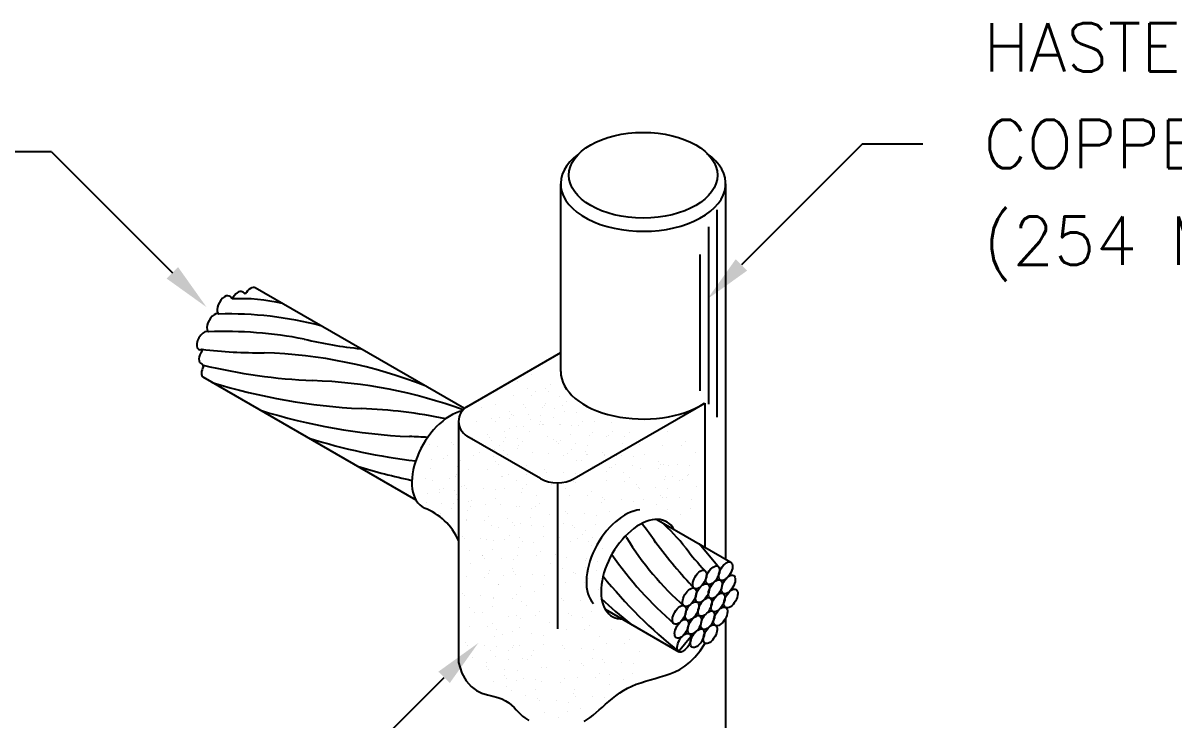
# Model space of a CAD drawing. Header units: millimetres. Extents: x 4236 to 4463, y 1839 to 1973.
# Drawn here: x 4394 to 4396.675, y 1858.188 to 1859.809 of the extents above; entities that cross this region are included whole.
import ezdxf
from ezdxf.enums import TextEntityAlignment as Align

# ---------------------------------------------------------------- set-up
doc = ezdxf.new("R2010")
doc.units = ezdxf.units.MM
for name, color, linetype in [('C01', 1, 'Continuous'), ('C02', 42, 'Continuous'), ('C03', 7, 'Continuous')]:
    doc.layers.add(name, color=color, linetype=linetype)
doc.styles.add('80CL', font='romans.shx', dxfattribs={"height": 2})

msp = doc.modelspace()

# ---------------------------------------------------------------- linework, layer by layer
at = {"layer": 'C01'}
for p, q in [((4395.6131, 1858.8922), (4395.6131, 1859.3747)), ((4395.5934, 1858.9229), (4395.5934, 1859.3348)), ((4395.5737, 1858.9535), (4395.5737, 1859.2708)), ((4395.6147, 1858.5456), (4395.5711, 1858.5975))]:
    msp.add_line(p, q, dxfattribs=at)
for centre, radius, start, end in [((4394.5072, 1858.7551), 0.4127, 76.6561, 93.0104), ((4394.476, 1858.2684), 0.8641, 75.5148, 91.4163), ((4394.4706, 1858.146), 0.9456, 78.8772, 92.4028), ((4394.8831, 1860.0255), 0.979, 256.4091, 264.2355), ((4394.5494, 1860.168), 1.1258, 263.1709, 270.5459), ((4394.5253, 1857.928), 1.1148, 68.4803, 88.2103), ((4394.7378, 1860.3583), 1.3825, 256.6399, 267.3042), ((4394.8503, 1860.2933), 1.3825, 252.6958, 267.3042), ((4394.6379, 1857.863), 1.1148, 69.8266, 88.2103), ((4394.9629, 1860.2283), 1.3825, 252.6958, 267.3042), ((4394.7505, 1857.798), 1.1148, 78.0118, 88.2103), ((4395.0755, 1860.1633), 1.3825, 252.6958, 263.2242), ((4394.8631, 1857.733), 1.1148, 86.0408, 88.2103), ((4395.1881, 1860.0983), 1.3825, 252.6958, 258.1274), ((4394.87, 1858.1873), 0.7291, 34.5242, 38.8612), ((4395.1724, 1858.2959), 0.4698, 38.4865, 48.8227), ((4394.8997, 1858.327), 0.578, 29.5979, 30.0044), ((4395.9983, 1858.9764), 0.6983, 211.4044, 228.5956), ((4396.4602, 1859.3401), 1.2354, 216.7715, 223.2285), ((4396.0054, 1858.9339), 0.5796, 216.6069, 223.3931), ((4396.086, 1859.0739), 0.8756, 214.8967, 229.117), ((4396.2177, 1859.2197), 1.1148, 218.7128, 231.5197), ((4396.1051, 1859.2847), 1.1148, 226.9146, 231.5197)]:
    msp.add_arc(centre, radius, start, end, dxfattribs=at)
at = {"layer": 'C02'}
for p, q in [((4395.9506, 1859.5277), (4395.6694, 1859.2465)), ((4395.9506, 1859.5277), (4396.0913, 1859.5277)), ((4394.0655, 1859.5092), (4393.9249, 1859.5092)), ((4394.0655, 1859.5092), (4394.3467, 1859.228)), ((4395.2493, 1858.9987), (4395.2493, 1859.4353)), ((4395.6328, 1858.5619), (4395.6328, 1859.4353)), ((4395.0255, 1858.9125), (4394.5392, 1859.1933)), ((4395.0315, 1858.9167), (4395.2493, 1859.0425)), ((4395.1825, 1858.9913), (4395.1825, 1858.9913)), ((4394.9132, 1858.6997), (4394.4185, 1858.9852)), ((4395.1494, 1858.9748), (4395.1494, 1858.9748)), ((4395.2246, 1858.9677), (4395.2246, 1858.9677)), ((4395.1391, 1858.9425), (4395.1391, 1858.9425)), ((4395.1721, 1858.959), (4395.1721, 1858.959)), ((4395.1816, 1858.942), (4395.1816, 1858.942)), ((4395.1915, 1858.9511), (4395.1915, 1858.9511)), ((4395.2147, 1858.9586), (4395.2147, 1858.9586)), ((4395.2218, 1858.952), (4395.2218, 1858.952)), ((4395.2474, 1858.9415), (4395.2474, 1858.9415)), ((4395.0647, 1858.9148), (4395.0647, 1858.9148)), ((4395.0977, 1858.921), (4395.0977, 1858.921)), ((4395.1629, 1858.9214), (4395.1629, 1858.9214)), ((4395.1678, 1858.9156), (4395.1678, 1858.9156)), ((4395.2067, 1858.9156), (4395.2067, 1858.9156)), ((4395.2114, 1858.9198), (4395.2114, 1858.9198)), ((4395.2143, 1858.925), (4395.2143, 1858.925)), ((4395.2347, 1858.9119), (4395.2347, 1858.9119)), ((4395.2539, 1858.9193), (4395.2539, 1858.9193)), ((4395.2639, 1858.9284), (4395.2639, 1858.9284)), ((4395.2809, 1858.75), (4395.5846, 1858.9253)), ((4395.5846, 1858.9253), (4395.5846, 1858.5897)), ((4395.0118, 1858.8826), (4395.0118, 1858.3215)), ((4395.0543, 1858.8825), (4395.0543, 1858.8825)), ((4395.0874, 1858.8888), (4395.0874, 1858.8888)), ((4395.0968, 1858.8821), (4395.0968, 1858.8821)), ((4395.1067, 1858.8912), (4395.1067, 1858.8912)), ((4395.1298, 1858.9048), (4395.1298, 1858.9048)), ((4395.1299, 1858.8883), (4395.1299, 1858.8883)), ((4395.1347, 1858.8991), (4395.1347, 1858.8991)), ((4395.1398, 1858.8974), (4395.1398, 1858.8974)), ((4395.1736, 1858.8991), (4395.1736, 1858.8991)), ((4395.1791, 1858.8876), (4395.1791, 1858.8876)), ((4395.2016, 1858.8954), (4395.2016, 1858.8954)), ((4395.2022, 1858.8821), (4395.2022, 1858.8821)), ((4395.2331, 1858.8908), (4395.2331, 1858.8908)), ((4395.259, 1858.9066), (4395.259, 1858.9066)), ((4395.2867, 1858.9022), (4395.2867, 1858.9022)), ((4395.3011, 1858.8829), (4395.3011, 1858.8829)), ((4395.3272, 1858.8817), (4395.3272, 1858.8817)), ((4395.1184, 1858.859), (4395.1184, 1858.859)), ((4395.1296, 1858.865), (4395.1296, 1858.865)), ((4395.146, 1858.871), (4395.146, 1858.871)), ((4395.1627, 1858.8712), (4395.1627, 1858.8712)), ((4395.1773, 1858.8598), (4395.1773, 1858.8598)), ((4395.2, 1858.8742), (4395.2, 1858.8742)), ((4395.2071, 1858.8764), (4395.2071, 1858.8764)), ((4395.2104, 1858.8763), (4395.2104, 1858.8763)), ((4395.246, 1858.8763), (4395.246, 1858.8763)), ((4395.2486, 1858.8743), (4395.2486, 1858.8743)), ((4395.274, 1858.8727), (4395.274, 1858.8727)), ((4395.2912, 1858.8738), (4395.2912, 1858.8738)), ((4395.3239, 1858.8567), (4395.3239, 1858.8567)), ((4395.3665, 1858.8797), (4395.3665, 1858.8797)), ((4395.3693, 1858.8581), (4395.3693, 1858.8581)), ((4395.4086, 1858.856), (4395.4086, 1858.856)), ((4395.4967, 1858.859), (4395.4967, 1858.859)), ((4394.9447, 1858.828), (4394.9447, 1858.828)), ((4394.9954, 1858.8346), (4394.9954, 1858.8346)), ((4395.0004, 1858.8288), (4395.0004, 1858.8288)), ((4395.014, 1858.8329), (4395.014, 1858.8329)), ((4395.2022, 1858.75), (4395.0315, 1858.8485)), ((4395.0451, 1858.8449), (4395.0451, 1858.8449)), ((4395.05, 1858.8391), (4395.05, 1858.8391)), ((4395.0781, 1858.8511), (4395.0781, 1858.8511)), ((4395.0831, 1858.8453), (4395.0831, 1858.8453)), ((4395.0888, 1858.8391), (4395.0888, 1858.8391)), ((4395.1169, 1858.8354), (4395.1169, 1858.8354)), ((4395.1219, 1858.8453), (4395.1219, 1858.8453)), ((4395.1499, 1858.8416), (4395.1499, 1858.8416)), ((4395.1605, 1858.8353), (4395.1605, 1858.8353)), ((4395.2184, 1858.8483), (4395.2184, 1858.8483)), ((4395.2321, 1858.8404), (4395.2321, 1858.8404)), ((4395.2394, 1858.8366), (4395.2394, 1858.8366)), ((4395.2443, 1858.8309), (4395.2443, 1858.8309)), ((4395.2497, 1858.837), (4395.2497, 1858.837)), ((4395.2724, 1858.8515), (4395.2724, 1858.8515)), ((4395.2832, 1858.8309), (4395.2832, 1858.8309)), ((4395.3169, 1858.8495), (4395.3169, 1858.8495)), ((4395.3561, 1858.8474), (4395.3561, 1858.8474)), ((4395.3594, 1858.849), (4395.3594, 1858.849)), ((4395.3921, 1858.8319), (4395.3921, 1858.8319)), ((4395.3987, 1858.8469), (4395.3987, 1858.8469)), ((4395.4314, 1858.8299), (4395.4314, 1858.8299)), ((4395.5388, 1858.8353), (4395.5388, 1858.8353)), ((4394.9621, 1858.8237), (4394.9621, 1858.8237)), ((4394.9868, 1858.8043), (4394.9868, 1858.8043)), ((4395.0116, 1858.8008), (4395.0116, 1858.8008)), ((4395.046, 1858.8032), (4395.046, 1858.8032)), ((4395.0613, 1858.8111), (4395.0613, 1858.8111)), ((4395.0943, 1858.8173), (4395.0943, 1858.8173)), ((4395.1081, 1858.8267), (4395.1081, 1858.8267)), ((4395.1153, 1858.8143), (4395.1153, 1858.8143)), ((4395.1256, 1858.806), (4395.1256, 1858.806)), ((4395.1483, 1858.8205), (4395.1483, 1858.8205)), ((4395.1506, 1858.8262), (4395.1506, 1858.8262)), ((4395.1833, 1858.8092), (4395.1833, 1858.8092)), ((4395.2218, 1858.8081), (4395.2218, 1858.8081)), ((4395.2556, 1858.8028), (4395.2556, 1858.8028)), ((4395.2643, 1858.8076), (4395.2643, 1858.8076)), ((4395.2742, 1858.8167), (4395.2742, 1858.8167)), ((4395.3076, 1858.8118), (4395.3076, 1858.8118)), ((4395.3096, 1858.806), (4395.3096, 1858.806)), ((4395.3112, 1858.8272), (4395.3112, 1858.8272)), ((4395.3125, 1858.8061), (4395.3125, 1858.8061)), ((4395.3469, 1858.8097), (4395.3469, 1858.8097)), ((4395.3514, 1858.8061), (4395.3514, 1858.8061)), ((4395.3518, 1858.804), (4395.3518, 1858.804)), ((4395.3794, 1858.8024), (4395.3794, 1858.8024)), ((4395.3907, 1858.804), (4395.3907, 1858.804)), ((4395.4451, 1858.8053), (4395.4451, 1858.8053)), ((4395.4864, 1858.8267), (4395.4864, 1858.8267)), ((4395.5289, 1858.8262), (4395.5289, 1858.8262)), ((4395.5617, 1858.8092), (4395.5617, 1858.8092)), ((4394.9494, 1858.7941), (4394.9494, 1858.7941)), ((4394.9769, 1858.7952), (4394.9769, 1858.7952)), ((4395.0097, 1858.7782), (4395.0097, 1858.7782)), ((4395.0171, 1858.7908), (4395.0171, 1858.7908)), ((4395.0926, 1858.7998), (4395.0926, 1858.7998)), ((4395.0988, 1858.7891), (4395.0988, 1858.7891)), ((4395.1037, 1858.7833), (4395.1037, 1858.7833)), ((4395.1426, 1858.7833), (4395.1426, 1858.7833)), ((4395.1706, 1858.7796), (4395.1706, 1858.7796)), ((4395.2869, 1858.7915), (4395.2869, 1858.7915)), ((4395.297, 1858.7906), (4395.297, 1858.7906)), ((4395.3238, 1858.778), (4395.3238, 1858.778)), ((4395.3631, 1858.7759), (4395.3631, 1858.7759)), ((4395.3665, 1858.7763), (4395.3665, 1858.7763)), ((4395.3778, 1858.7812), (4395.3778, 1858.7812)), ((4395.4171, 1858.7791), (4395.4171, 1858.7791)), ((4395.4187, 1858.8003), (4395.4187, 1858.8003)), ((4395.4771, 1858.7891), (4395.4771, 1858.7891)), ((4395.4821, 1858.7833), (4395.4821, 1858.7833)), ((4395.4871, 1858.7816), (4395.4871, 1858.7816)), ((4395.5009, 1858.7804), (4395.5009, 1858.7804)), ((4395.5209, 1858.7833), (4395.5209, 1858.7833)), ((4395.5489, 1858.7796), (4395.5489, 1858.7796)), ((4394.9344, 1858.7494), (4394.9344, 1858.7494)), ((4394.9478, 1858.7729), (4394.9478, 1858.7729)), ((4394.99, 1858.7502), (4394.99, 1858.7502)), ((4395.0037, 1858.7543), (4395.0037, 1858.7543)), ((4395.0068, 1858.7585), (4395.0068, 1858.7585)), ((4395.0357, 1858.7709), (4395.0357, 1858.7709)), ((4395.0782, 1858.7704), (4395.0782, 1858.7704)), ((4395.111, 1858.7534), (4395.111, 1858.7534)), ((4395.115, 1858.7553), (4395.115, 1858.7553)), ((4395.1287, 1858.7598), (4395.1287, 1858.7598)), ((4395.169, 1858.7584), (4395.169, 1858.7584)), ((4395.2125, 1858.7705), (4395.2125, 1858.7705)), ((4395.2174, 1858.7647), (4395.2174, 1858.7647)), ((4395.2563, 1858.7647), (4395.2563, 1858.7647)), ((4395.2843, 1858.761), (4395.2843, 1858.761)), ((4395.3551, 1858.7667), (4395.3551, 1858.7667)), ((4395.3944, 1858.7647), (4395.3944, 1858.7647)), ((4395.4086, 1858.7526), (4395.4086, 1858.7526)), ((4395.4347, 1858.773), (4395.4347, 1858.773)), ((4395.4772, 1858.7725), (4395.4772, 1858.7725)), ((4395.4905, 1858.7482), (4395.4905, 1858.7482)), ((4395.4933, 1858.7553), (4395.4933, 1858.7553)), ((4395.51, 1858.7554), (4395.51, 1858.7554)), ((4395.533, 1858.7477), (4395.533, 1858.7477)), ((4395.543, 1858.7568), (4395.543, 1858.7568)), ((4395.5473, 1858.7584), (4395.5473, 1858.7584)), ((4394.9518, 1858.7451), (4394.9518, 1858.7451)), ((4394.9675, 1858.7246), (4394.9675, 1858.7246)), ((4394.9765, 1858.7258), (4394.9765, 1858.7258)), ((4395.0013, 1858.7222), (4395.0013, 1858.7222)), ((4395.0182, 1858.7312), (4395.0182, 1858.7312)), ((4395.0265, 1858.7333), (4395.0265, 1858.7333)), ((4395.0314, 1858.7275), (4395.0314, 1858.7275)), ((4395.0702, 1858.7275), (4395.0702, 1858.7275)), ((4395.0982, 1858.7238), (4395.0982, 1858.7238)), ((4395.1184, 1858.7275), (4395.1184, 1858.7275)), ((4395.1463, 1858.744), (4395.1463, 1858.744)), ((4395.1609, 1858.727), (4395.1609, 1858.727)), ((4395.1708, 1858.7361), (4395.1708, 1858.7361)), ((4395.2287, 1858.7367), (4395.2287, 1858.7367)), ((4395.2415, 1858.7394), (4395.2415, 1858.3999)), ((4395.26, 1858.7254), (4395.26, 1858.7254)), ((4395.2797, 1858.7432), (4395.2797, 1858.7432)), ((4395.2827, 1858.7398), (4395.2827, 1858.7398)), ((4395.3561, 1858.744), (4395.3561, 1858.744)), ((4395.3987, 1858.7435), (4395.3987, 1858.7435)), ((4395.4255, 1858.7353), (4395.4255, 1858.7353)), ((4395.4304, 1858.7296), (4395.4304, 1858.7296)), ((4395.4314, 1858.7265), (4395.4314, 1858.7265)), ((4395.4692, 1858.7296), (4395.4692, 1858.7296)), ((4395.4973, 1858.7259), (4395.4973, 1858.7259)), ((4395.5246, 1858.744), (4395.5246, 1858.744)), ((4395.5658, 1858.7306), (4395.5658, 1858.7306)), ((4394.9375, 1858.6944), (4394.9375, 1858.6944)), ((4394.9391, 1858.7155), (4394.9391, 1858.7155)), ((4394.9666, 1858.7167), (4394.9666, 1858.7167)), ((4395.0068, 1858.7122), (4395.0068, 1858.7122)), ((4395.0096, 1858.701), (4395.0096, 1858.701)), ((4395.0344, 1858.6974), (4395.0344, 1858.6974)), ((4395.0427, 1858.6995), (4395.0427, 1858.6995)), ((4395.0967, 1858.7026), (4395.0967, 1858.7026)), ((4395.1577, 1858.7164), (4395.1577, 1858.7164)), ((4395.1937, 1858.71), (4395.1937, 1858.71)), ((4395.2693, 1858.711), (4395.2693, 1858.711)), ((4395.3118, 1858.7105), (4395.3118, 1858.7105)), ((4395.3218, 1858.7196), (4395.3218, 1858.7196)), ((4395.3469, 1858.7064), (4395.3469, 1858.7064)), ((4395.3518, 1858.7006), (4395.3518, 1858.7006)), ((4395.3907, 1858.7006), (4395.3907, 1858.7006)), ((4395.4187, 1858.6969), (4395.4187, 1858.6969)), ((4395.4417, 1858.7015), (4395.4417, 1858.7015)), ((4395.4813, 1858.7105), (4395.4813, 1858.7105)), ((4395.4862, 1858.7048), (4395.4862, 1858.7048)), ((4395.4957, 1858.7047), (4395.4957, 1858.7047)), ((4395.5251, 1858.7048), (4395.5251, 1858.7048)), ((4395.5531, 1858.7011), (4395.5531, 1858.7011)), ((4394.9705, 1858.6695), (4394.9705, 1858.6695)), ((4394.9721, 1858.6907), (4394.9721, 1858.6907)), ((4394.9964, 1858.6799), (4394.9964, 1858.6799)), ((4394.9997, 1858.6919), (4394.9997, 1858.6919)), ((4395.0324, 1858.6748), (4395.0324, 1858.6748)), ((4395.0398, 1858.6853), (4395.0398, 1858.6853)), ((4395.074, 1858.6882), (4395.074, 1858.6882)), ((4395.1091, 1858.6898), (4395.1091, 1858.6898)), ((4395.1473, 1858.6841), (4395.1473, 1858.6841)), ((4395.1529, 1858.6841), (4395.1529, 1858.6841)), ((4395.1809, 1858.6804), (4395.1809, 1858.6804)), ((4395.1899, 1858.6836), (4395.1899, 1858.6836)), ((4395.1998, 1858.6927), (4395.1998, 1858.6927)), ((4395.2601, 1858.6733), (4395.2601, 1858.6733)), ((4395.265, 1858.6676), (4395.265, 1858.6676)), ((4395.3038, 1858.6675), (4395.3038, 1858.6675)), ((4395.3446, 1858.6934), (4395.3446, 1858.6934)), ((4395.3631, 1858.6726), (4395.3631, 1858.6726)), ((4395.4171, 1858.6758), (4395.4171, 1858.6758)), ((4395.473, 1858.6902), (4395.473, 1858.6902)), ((4395.4975, 1858.6767), (4395.4975, 1858.6767)), ((4395.5515, 1858.6799), (4395.5515, 1858.6799)), ((4395.0295, 1858.6551), (4395.0295, 1858.6551)), ((4395.0295, 1858.6531), (4395.0295, 1858.6531)), ((4395.072, 1858.6526), (4395.072, 1858.6526)), ((4395.0819, 1858.6617), (4395.0819, 1858.6617)), ((4395.1253, 1858.656), (4395.1253, 1858.656)), ((4395.1381, 1858.6464), (4395.1381, 1858.6464)), ((4395.143, 1858.6407), (4395.143, 1858.6407)), ((4395.1566, 1858.6447), (4395.1566, 1858.6447)), ((4395.1794, 1858.6592), (4395.1794, 1858.6592)), ((4395.1819, 1858.6407), (4395.1819, 1858.6407)), ((4395.2226, 1858.6665), (4395.2226, 1858.6665)), ((4395.2569, 1858.644), (4395.2569, 1858.644)), ((4395.3303, 1858.6427), (4395.3303, 1858.6427)), ((4395.3319, 1858.6638), (4395.3319, 1858.6638)), ((4395.4726, 1858.6544), (4395.6446, 1858.555)), ((4395.5288, 1858.6654), (4395.5288, 1858.6654)), ((4395.0203, 1858.6154), (4395.0203, 1858.6154)), ((4395.0874, 1858.6399), (4395.0874, 1858.6399)), ((4395.1048, 1858.6355), (4395.1048, 1858.6355)), ((4395.1295, 1858.6162), (4395.1295, 1858.6162)), ((4395.2083, 1858.6158), (4395.2083, 1858.6158)), ((4395.2099, 1858.637), (4395.2099, 1858.637)), ((4395.2763, 1858.6395), (4395.2763, 1858.6395)), ((4395.2817, 1858.6357), (4395.2817, 1858.6357)), ((4395.299, 1858.6203), (4395.299, 1858.6203)), ((4395.3076, 1858.6282), (4395.3076, 1858.6282)), ((4395.0252, 1858.6097), (4395.0252, 1858.6097)), ((4395.064, 1858.6097), (4395.064, 1858.6097)), ((4395.077, 1858.6076), (4395.077, 1858.6076)), ((4395.092, 1858.606), (4395.092, 1858.606)), ((4395.1196, 1858.6071), (4395.1196, 1858.6071)), ((4395.1523, 1858.59), (4395.1523, 1858.59)), ((4395.1543, 1858.6126), (4395.1543, 1858.6126)), ((4395.1598, 1858.6027), (4395.1598, 1858.6027)), ((4395.1856, 1858.6013), (4395.1856, 1858.6013)), ((4395.2466, 1858.6117), (4395.2466, 1858.6117)), ((4395.2714, 1858.6035), (4395.2714, 1858.6035)), ((4395.2891, 1858.6112), (4395.2891, 1858.6112)), ((4395.3139, 1858.603), (4395.3139, 1858.603)), ((4395.3218, 1858.5942), (4395.3218, 1858.5942)), ((4395.3238, 1858.6121), (4395.3238, 1858.6121)), ((4395.0365, 1858.5816), (4395.0365, 1858.5816)), ((4395.0677, 1858.5703), (4395.0677, 1858.5703)), ((4395.0678, 1858.5699), (4395.0678, 1858.5699)), ((4395.0727, 1858.5642), (4395.0727, 1858.5642)), ((4395.0905, 1858.5848), (4395.0905, 1858.5848)), ((4395.1116, 1858.5642), (4395.1116, 1858.5642)), ((4395.1396, 1858.5605), (4395.1396, 1858.5605)), ((4395.1494, 1858.5704), (4395.1494, 1858.5704)), ((4395.1919, 1858.5699), (4395.1919, 1858.5699)), ((4395.2018, 1858.579), (4395.2018, 1858.579)), ((4395.2373, 1858.5741), (4395.2373, 1858.5741)), ((4395.2423, 1858.5683), (4395.2423, 1858.5683)), ((4395.2621, 1858.5658), (4395.2621, 1858.5658)), ((4395.3059, 1858.56), (4395.3059, 1858.56)), ((4395.3091, 1858.5646), (4395.3091, 1858.5646)), ((4395.3467, 1858.5859), (4395.3467, 1858.5859)), ((4395.0398, 1858.553), (4395.0398, 1858.553)), ((4395.084, 1858.5361), (4395.084, 1858.5361)), ((4395.138, 1858.5393), (4395.138, 1858.5393)), ((4395.2247, 1858.5528), (4395.2247, 1858.5528)), ((4395.2535, 1858.5403), (4395.2535, 1858.5403)), ((4395.3075, 1858.5434), (4395.3075, 1858.5434)), ((4395.3323, 1858.5352), (4395.3323, 1858.5352)), ((4395.3339, 1858.5563), (4395.3339, 1858.5563)), ((4395.0295, 1858.5208), (4395.0295, 1858.5208)), ((4395.072, 1858.5203), (4395.072, 1858.5203)), ((4395.0819, 1858.5294), (4395.0819, 1858.5294)), ((4395.1153, 1858.5248), (4395.1153, 1858.5248)), ((4395.1402, 1858.5327), (4395.1402, 1858.5327)), ((4395.1451, 1858.527), (4395.1451, 1858.527)), ((4395.1839, 1858.527), (4395.1839, 1858.527)), ((4395.212, 1858.5233), (4395.212, 1858.5233)), ((4395.261, 1858.5084), (4395.261, 1858.5084)), ((4395.2783, 1858.532), (4395.2783, 1858.532)), ((4395.2848, 1858.529), (4395.2848, 1858.529)), ((4395.3036, 1858.5079), (4395.3036, 1858.5079)), ((4395.3096, 1858.5207), (4395.3096, 1858.5207)), ((4395.3135, 1858.517), (4395.3135, 1858.517)), ((4395.0203, 1858.4831), (4395.0203, 1858.4831)), ((4395.1039, 1858.5034), (4395.1039, 1858.5034)), ((4395.1048, 1858.5032), (4395.1048, 1858.5032)), ((4395.146, 1858.4797), (4395.146, 1858.4797)), ((4395.1564, 1858.4989), (4395.1564, 1858.4989)), ((4395.1877, 1858.4876), (4395.1877, 1858.4876)), ((4395.2104, 1858.5021), (4395.2104, 1858.5021)), ((4395.3363, 1858.4908), (4395.3363, 1858.4908)), ((4395.0252, 1858.4774), (4395.0252, 1858.4774)), ((4395.064, 1858.4773), (4395.064, 1858.4773)), ((4395.092, 1858.4736), (4395.092, 1858.4736)), ((4395.0936, 1858.4711), (4395.0936, 1858.4711)), ((4395.1361, 1858.4707), (4395.1361, 1858.4707)), ((4395.1577, 1858.4641), (4395.1577, 1858.4641)), ((4395.1689, 1858.4536), (4395.1689, 1858.4536)), ((4395.2518, 1858.4707), (4395.2518, 1858.4707)), ((4395.2567, 1858.4649), (4395.2567, 1858.4649)), ((4395.2956, 1858.4649), (4395.2956, 1858.4649)), ((4395.3236, 1858.4612), (4395.3236, 1858.4612)), ((4395.0365, 1858.4493), (4395.0365, 1858.4493)), ((4395.0481, 1858.4373), (4395.0481, 1858.4373)), ((4395.0677, 1858.438), (4395.0677, 1858.438)), ((4395.0905, 1858.4525), (4395.0905, 1858.4525)), ((4395.1281, 1858.4277), (4395.1281, 1858.4277)), ((4395.1473, 1858.4319), (4395.1473, 1858.4319)), ((4395.1899, 1858.4314), (4395.1899, 1858.4314)), ((4395.1998, 1858.4405), (4395.1998, 1858.4405)), ((4395.268, 1858.4369), (4395.268, 1858.4369)), ((4395.2735, 1858.4311), (4395.2735, 1858.4311)), ((4395.322, 1858.4401), (4395.322, 1858.4401)), ((4395.3528, 1858.4459), (4395.524, 1858.347)), ((4395.0378, 1858.405), (4395.0378, 1858.405)), ((4395.0803, 1858.4045), (4395.0803, 1858.4045)), ((4395.0902, 1858.4136), (4395.0902, 1858.4136)), ((4395.1005, 1858.3997), (4395.1005, 1858.3997)), ((4395.1545, 1858.4029), (4395.1545, 1858.4029)), ((4395.1561, 1858.424), (4395.1561, 1858.424)), ((4395.2226, 1858.4143), (4395.2226, 1858.4143)), ((4395.2993, 1858.4256), (4395.2993, 1858.4256)), ((4395.3156, 1858.4074), (4395.3156, 1858.4074)), ((4395.6328, 1858.1282), (4395.6328, 1858.4252)), ((4395.0957, 1858.3814), (4395.0957, 1858.3814)), ((4395.113, 1858.3874), (4395.113, 1858.3874)), ((4395.1381, 1858.3942), (4395.1381, 1858.3942)), ((4395.1819, 1858.3884), (4395.1819, 1858.3884)), ((4395.2099, 1858.3847), (4395.2099, 1858.3847)), ((4395.2631, 1858.3988), (4395.2631, 1858.3988)), ((4395.3056, 1858.3983), (4395.3056, 1858.3983)), ((4395.3384, 1858.3812), (4395.3384, 1858.3812)), ((4395.3665, 1858.398), (4395.3665, 1858.398)), ((4395.4086, 1858.3743), (4395.4086, 1858.3743)), ((4395.5518, 1858.3813), (4395.5225, 1858.3455)), ((4395.0285, 1858.3673), (4395.0285, 1858.3673)), ((4395.0334, 1858.3616), (4395.0334, 1858.3616)), ((4395.0723, 1858.3616), (4395.0723, 1858.3616)), ((4395.0853, 1858.3492), (4395.0853, 1858.3492)), ((4395.1003, 1858.3579), (4395.1003, 1858.3579)), ((4395.1278, 1858.3487), (4395.1278, 1858.3487)), ((4395.1378, 1858.3578), (4395.1378, 1858.3578)), ((4395.1391, 1858.3608), (4395.1391, 1858.3608)), ((4395.1543, 1858.3604), (4395.1543, 1858.3604)), ((4395.1856, 1858.3491), (4395.1856, 1858.3491)), ((4395.2083, 1858.3636), (4395.2083, 1858.3636)), ((4395.2539, 1858.3611), (4395.2539, 1858.3611)), ((4395.2588, 1858.3554), (4395.2588, 1858.3554)), ((4395.2976, 1858.3554), (4395.2976, 1858.3554)), ((4395.3257, 1858.3517), (4395.3257, 1858.3517)), ((4395.3561, 1858.3657), (4395.3561, 1858.3657)), ((4395.3987, 1858.3652), (4395.3987, 1858.3652)), ((4395.4314, 1858.3482), (4395.4314, 1858.3482)), ((4395.0447, 1858.3335), (4395.0447, 1858.3335)), ((4395.076, 1858.3222), (4395.076, 1858.3222)), ((4395.0987, 1858.3367), (4395.0987, 1858.3367)), ((4395.1287, 1858.3285), (4395.1287, 1858.3285)), ((4395.1606, 1858.3316), (4395.1606, 1858.3316)), ((4395.1712, 1858.328), (4395.1712, 1858.328)), ((4395.1812, 1858.3371), (4395.1812, 1858.3371)), ((4395.2701, 1858.3273), (4395.2701, 1858.3273)), ((4395.2983, 1858.3194), (4395.2983, 1858.3194)), ((4395.3241, 1858.3305), (4395.3241, 1858.3305)), ((4395.3469, 1858.328), (4395.3469, 1858.328)), ((4395.3518, 1858.3223), (4395.3518, 1858.3223)), ((4395.3907, 1858.3223), (4395.3907, 1858.3223)), ((4395.0761, 1858.3115), (4395.0761, 1858.3115)), ((4395.081, 1858.3058), (4395.081, 1858.3058)), ((4395.1198, 1858.3057), (4395.1198, 1858.3057)), ((4395.1479, 1858.3021), (4395.1479, 1858.3021)), ((4395.204, 1858.3109), (4395.204, 1858.3109)), ((4395.2156, 1858.3091), (4395.2156, 1858.3091)), ((4395.3014, 1858.316), (4395.3014, 1858.316)), ((4395.3404, 1858.2957), (4395.3404, 1858.2957)), ((4395.3631, 1858.2942), (4395.3631, 1858.2942)), ((4395.4171, 1858.2974), (4395.4171, 1858.2974)), ((4395.4187, 1858.3186), (4395.4187, 1858.3186)), ((4394.697, 1858.0061), (4394.9782, 1858.2873)), ((4395.0923, 1858.2777), (4395.0923, 1858.2777)), ((4395.1195, 1858.2908), (4395.1195, 1858.2908)), ((4395.1236, 1858.2664), (4395.1236, 1858.2664)), ((4395.1244, 1858.2851), (4395.1244, 1858.2851)), ((4395.1463, 1858.2809), (4395.1463, 1858.2809)), ((4395.1633, 1858.2851), (4395.1633, 1858.2851)), ((4395.1913, 1858.2814), (4395.1913, 1858.2814)), ((4395.2052, 1858.2768), (4395.2052, 1858.2768)), ((4395.2477, 1858.2763), (4395.2477, 1858.2763)), ((4395.2577, 1858.2854), (4395.2577, 1858.2854)), ((4395.2879, 1858.2871), (4395.2879, 1858.2871)), ((4395.3304, 1858.2867), (4395.3304, 1858.2867)), ((4395.3632, 1858.2696), (4395.3632, 1858.2696)), ((4395.3944, 1858.283), (4395.3944, 1858.283)), ((4395.1357, 1858.257), (4395.1357, 1858.257)), ((4395.167, 1858.2457), (4395.167, 1858.2457)), ((4395.1897, 1858.2602), (4395.1897, 1858.2602)), ((4395.196, 1858.2391), (4395.196, 1858.2391)), ((4395.2787, 1858.2495), (4395.2787, 1858.2495)), ((4395.2805, 1858.2593), (4395.2805, 1858.2593)), ((4395.2836, 1858.2437), (4395.2836, 1858.2437)), ((4395.3224, 1858.2437), (4395.3224, 1858.2437)), ((4395.3505, 1858.24), (4395.3505, 1858.24)), ((4395.2009, 1858.2334), (4395.2009, 1858.2334)), ((4395.2397, 1858.2334), (4395.2397, 1858.2334)), ((4395.2678, 1858.2297), (4395.2678, 1858.2297)), ((4395.2949, 1858.2157), (4395.2949, 1858.2157)), ((4395.3489, 1858.2189), (4395.3489, 1858.2189)), ((4395.2122, 1858.2053), (4395.2122, 1858.2053)), ((4395.2435, 1858.1941), (4395.2435, 1858.1941)), ((4395.2662, 1858.2085), (4395.2662, 1858.2085)), ((4395.3262, 1858.2044), (4395.3262, 1858.2044))]:
    msp.add_line(p, q, dxfattribs=at)
for points in [[(4395.3039, 1858.1847), (4395.3107, 1858.1893), (4395.3175, 1858.1943), (4395.3245, 1858.1997), (4395.3316, 1858.2055), (4395.3388, 1858.2117), (4395.3461, 1858.2181), (4395.3537, 1858.2248), (4395.3614, 1858.2315), (4395.3694, 1858.2382), (4395.3777, 1858.2447), (4395.3864, 1858.251), (4395.3954, 1858.2568), (4395.4048, 1858.2622), (4395.4146, 1858.2669), (4395.4249, 1858.2711), (4395.4355, 1858.2748), (4395.4464, 1858.2783), (4395.4575, 1858.2816), (4395.4688, 1858.2849), (4395.4802, 1858.2882), (4395.4916, 1858.2917), (4395.5031, 1858.2956), (4395.5147, 1858.3002), (4395.5262, 1858.3059), (4395.5379, 1858.3132), (4395.5496, 1858.3225), (4395.5614, 1858.3343), (4395.5733, 1858.3489), (4395.5853, 1858.3669)], [(4395.0118, 1858.3215), (4395.0196, 1858.2973), (4395.0295, 1858.2791), (4395.0409, 1858.2659), (4395.0533, 1858.2567), (4395.0662, 1858.2506), (4395.0791, 1858.2465), (4395.0915, 1858.2435), (4395.1028, 1858.2406), (4395.1127, 1858.237), (4395.1213, 1858.2326), (4395.1287, 1858.2278), (4395.1351, 1858.2226), (4395.1409, 1858.2172), (4395.1461, 1858.2118), (4395.151, 1858.2066), (4395.1558, 1858.2017), (4395.1606, 1858.1974), (4395.1656, 1858.1935), (4395.1706, 1858.19), (4395.1756, 1858.1869)]]:
    msp.add_lwpolyline(points, dxfattribs=at)
for centre, radius, start, end in [((4394.5059, 1859.1726), 0.0117, 28.176, 73.7029), ((4394.4742, 1859.1626), 0.0122, 22.6548, 68.3364), ((4394.4141, 1859.0486), 0.0022, 314.4329, 49.3141), ((4394.4123, 1859.0103), 0.00664, 1.5011, 74.2488), ((4395.0512, 1858.8826), 0.0394, 120, 240), ((4395.2415, 1858.8182), 0.0787, 240, 300), ((4394.8808, 1858.5472), 0.1434, 24.0551, 69.0209)]:
    msp.add_arc(centre, radius, start, end, dxfattribs=at)
for centre, major_axis, ratio in [((4395.441, 1859.455), (-0.1726, 0), 0.5774), ((4395.5722, 1858.5148), (0.0121, 0.0209), 0.509483), ((4395.6026, 1858.5247), (0.0121, 0.0209), 0.509483), ((4395.6326, 1858.5341), (0.0121, 0.0209), 0.509483), ((4395.5788, 1858.4833), (0.0121, 0.0209), 0.509483), ((4395.6085, 1858.4924), (0.0121, 0.0209), 0.509483), ((4395.639, 1858.5031), (0.0121, 0.0209), 0.509483), ((4395.5486, 1858.4735), (0.0121, 0.0209), 0.509483), ((4395.6148, 1858.4613), (0.0121, 0.0209), 0.509483), ((4395.6448, 1858.4708), (0.0121, 0.0209), 0.509483), ((4395.5249, 1858.4328), (0.0121, 0.0209), 0.509483), ((4395.5546, 1858.4415), (0.0121, 0.0209), 0.509483), ((4395.5846, 1858.451), (0.0121, 0.0209), 0.509483), ((4395.6207, 1858.429), (0.0121, 0.0209), 0.509483), ((4395.5605, 1858.4092), (0.0121, 0.0209), 0.509483), ((4395.591, 1858.42), (0.0121, 0.0209), 0.509483), ((4395.5302, 1858.4001), (0.0121, 0.0209), 0.509483), ((4395.5669, 1858.3782), (0.0121, 0.0209), 0.509483), ((4395.5968, 1858.3876), (0.0121, 0.0209), 0.509483), ((4395.5361, 1858.3679), (0.0121, 0.0209), 0.509483)]:
    msp.add_ellipse(centre, major_axis=major_axis, ratio=ratio, dxfattribs=at)
for centre, major_axis, ratio, start_param, end_param in [((4395.441, 1859.4353), (-0.1917, 0), 0.5774, 5.615115, 10.112974), ((4394.4667, 1859.1531), (0.0121, 0.0209), 0.509483, 0, 3.141593), ((4394.4971, 1859.1629), (0.0121, 0.0209), 0.509483, 0, 1.654363), ((4394.5271, 1859.1724), (0.0121, 0.0209), 0.509483, 0, 1.590196), ((4394.4428, 1859.1115), (0.0118, 0.0207), 0.512264, 0, 3.141593), ((4394.4192, 1859.0705), (0.0118, 0.0203), 0.525888, 0, 3.74611), ((4394.4247, 1859.0383), (0.0121, 0.0209), 0.509483, 1.444023, 3.287372), ((4394.4306, 1859.0061), (0.0121, 0.0209), 0.509483, 1.661527, 3.141593), ((4395.441, 1858.9987), (-0.1917, 0), 0.5774, 0, 2.411794), ((4394.9931, 1858.7923), (0.0634, 0.1099), 0.5774, 0.478275, 3.179664), ((4395.3986, 1858.5613), (-0.0634, -0.1099), 0.5774, 3.532674, 6.110033), ((4395.4327, 1858.5388), (-0.0634, -0.1099), 0.5774, 2.808024, 6.61927)]:
    msp.add_ellipse(centre, major_axis=major_axis, ratio=ratio, start_param=start_param, end_param=end_param, dxfattribs=at)
for points in [[(4395.6561, 1859.2597), (4395.6827, 1859.2332), (4395.5899, 1859.1667)], [(4394.3601, 1859.2412), (4394.3334, 1859.2147), (4394.4262, 1859.1481)], [(4394.9915, 1858.2741), (4394.9649, 1858.3005), (4395.0577, 1858.3671)]]:
    msp.add_solid(points, dxfattribs=at)
at = {"layer": 'C03'}
msp.add_line((4395.3944, 1858.6613), (4395.3944, 1858.6613), dxfattribs=at)

# ---------------------------------------------------------------- texts
at = {"layer": 'C03', "style": '80CL'}
for s, p in [('HASTE DE ATERRAMENTO TIPO ', (4396.2319, 1859.7527)), ('COPPERWELD ALTA CAMADA ', (4396.2319, 1859.5277)), ('(254 MICRONS) %%C16 x 2400 mm', (4396.2319, 1859.3027))]:
    msp.add_text(s, height=0.1125, dxfattribs=at).set_placement(p, align=Align.MIDDLE_LEFT)

doc.saveas('drawing.dxf')
